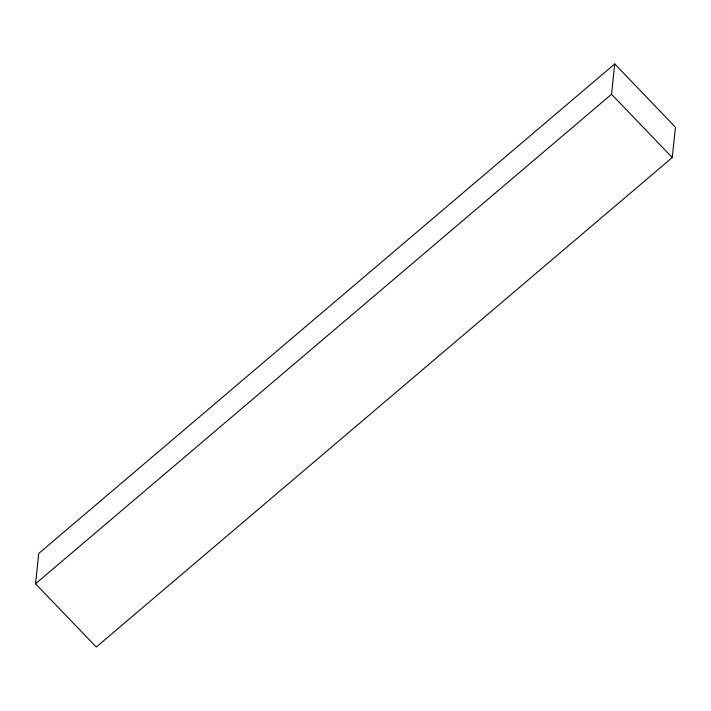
<?xml version="1.0" encoding="UTF-8"?>
<svg xmlns="http://www.w3.org/2000/svg" width="711" height="711" viewBox="0 0 711 711"><rect width="100%" height="100%" fill="white"/><g stroke="black" fill="none" stroke-linecap="round" stroke-linejoin="round"><path stroke-width="1.07" d="M35.55 583.784L38.741 553.451L614.722 63.954L675.45 127.216L672.259 157.549L96.278 647.046L35.55 583.784L611.531 94.279L614.722 63.954M611.531 94.279L672.259 157.549"/></g></svg>
